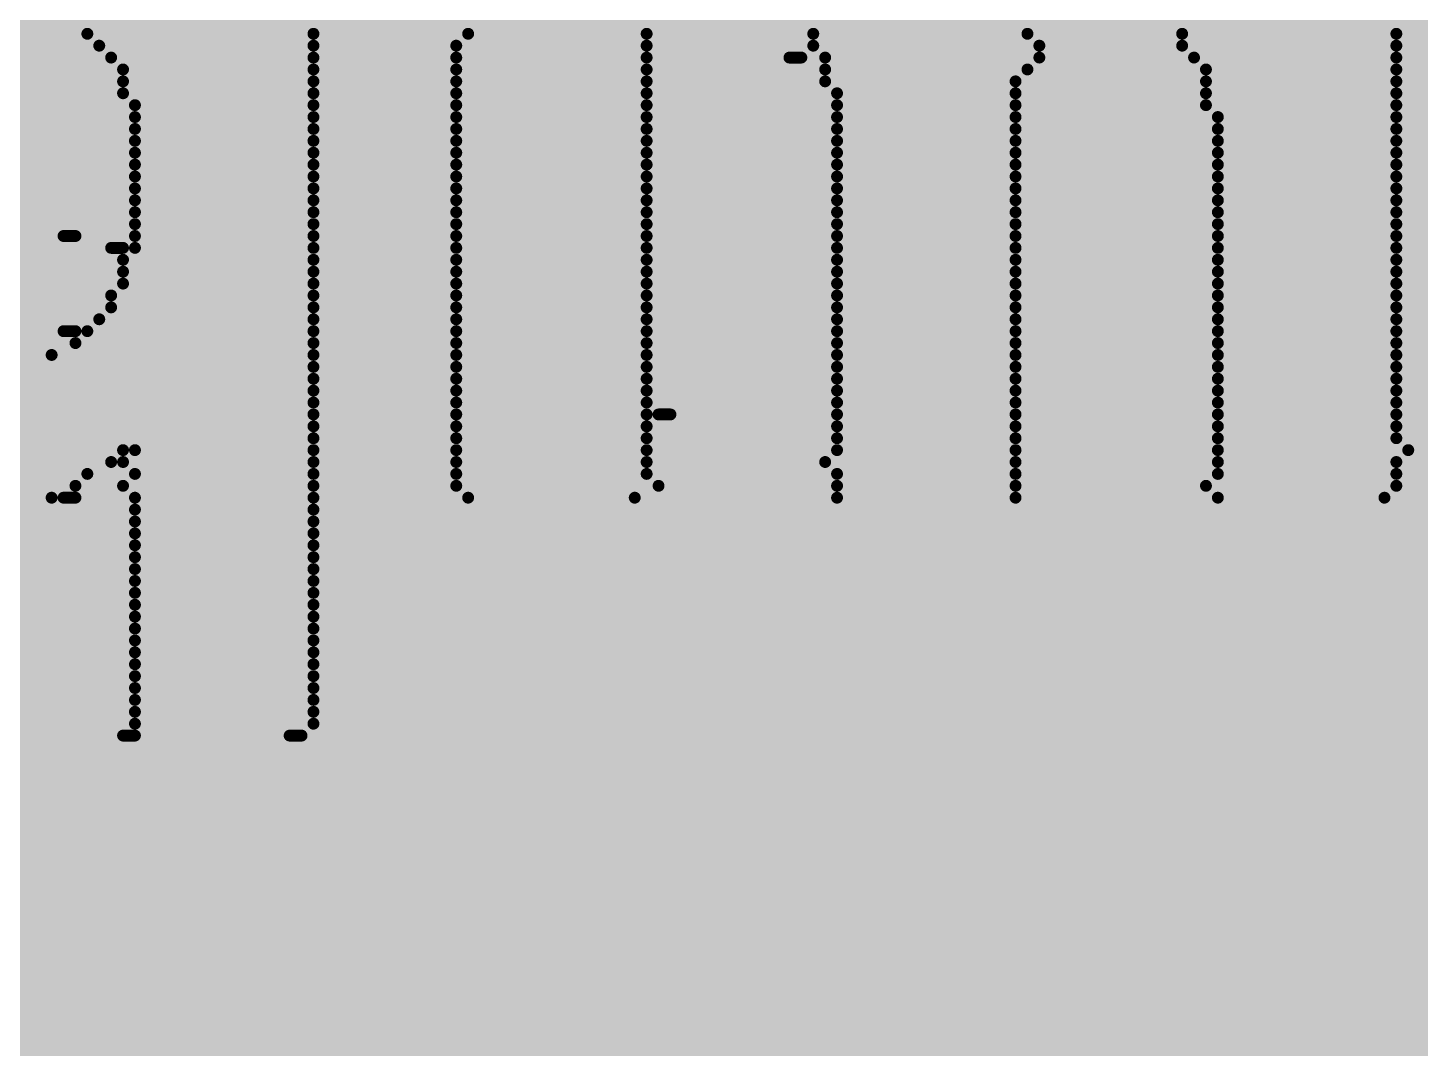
# Model space of a CAD drawing. Header units: inches. Extents: x -5 to 433, y -20 to 71.
# Drawn here: x 12.381 to 15.353, y 48.818 to 50.997 of the extents above; entities that cross this region are included whole.
import ezdxf

# ---------------------------------------------------------------- set-up
doc = ezdxf.new("R2010")
doc.units = ezdxf.units.IN
doc.layers.add('Bottom Overlay', color=54, linetype='Continuous')
doc.layers.add('Top Layer', color=1, linetype='Continuous')

msp = doc.modelspace()

# ---------------------------------------------------------------- hatches: boundary and pattern name
at = {"layer": 'Top Layer'}
msp.add_hatch(color=1, dxfattribs=at).paths.add_polyline_path([(10.3378, 7.1882), (15.6972, 7.1882), (15.6972, 56.9468), (10.3378, 56.9468)])

# ---------------------------------------------------------------- linework, layer by layer
at = {"layer": 'Bottom Overlay', "const_width": 0.0254}
for points in [[(12.5082, 50.9842), (12.9908, 50.9842)], [(13.321, 50.9842), (13.702, 50.9842)], [(14.0576, 50.9842), (14.5148, 50.9842)], [(14.845, 50.9842), (15.3022, 50.9842)], [(12.5336, 50.9588), (12.9908, 50.9588)], [(13.2956, 50.9588), (13.702, 50.9588)], [(14.0576, 50.9588), (14.5402, 50.9588)], [(14.845, 50.9588), (15.3022, 50.9588)], [(12.559, 50.9334), (12.9908, 50.9334)], [(13.2956, 50.9334), (13.702, 50.9334)], [(14.0068, 50.9334), (14.0322, 50.9334)], [(14.083, 50.9334), (14.5402, 50.9334)], [(14.8704, 50.9334), (15.3022, 50.9334)], [(12.5844, 50.908), (12.9908, 50.908)], [(13.2956, 50.908), (13.702, 50.908)], [(14.083, 50.908), (14.5148, 50.908)], [(14.8958, 50.908), (15.3022, 50.908)], [(12.5844, 50.8826), (12.9908, 50.8826)], [(13.2956, 50.8826), (13.702, 50.8826)], [(14.083, 50.8826), (14.4894, 50.8826)], [(14.8958, 50.8826), (15.3022, 50.8826)], [(12.5844, 50.8572), (12.9908, 50.8572)], [(13.2956, 50.8572), (13.702, 50.8572)], [(14.1084, 50.8572), (14.4894, 50.8572)], [(14.8958, 50.8572), (15.3022, 50.8572)], [(12.6098, 50.8318), (12.9908, 50.8318)], [(12.6098, 50.8064), (12.9908, 50.8064)], [(13.2956, 50.8318), (13.702, 50.8318)], [(13.2956, 50.8064), (13.702, 50.8064)], [(14.1084, 50.8318), (14.4894, 50.8318)], [(14.1084, 50.8064), (14.4894, 50.8064)], [(14.8958, 50.8318), (15.3022, 50.8318)], [(14.9212, 50.8064), (15.3022, 50.8064)], [(12.6098, 50.781), (12.9908, 50.781)], [(13.2956, 50.781), (13.702, 50.781)], [(14.1084, 50.781), (14.4894, 50.781)], [(14.9212, 50.781), (15.3022, 50.781)], [(12.6098, 50.7556), (12.9908, 50.7556)], [(13.2956, 50.7556), (13.702, 50.7556)], [(14.1084, 50.7556), (14.4894, 50.7556)], [(14.9212, 50.7556), (15.3022, 50.7556)], [(12.6098, 50.7302), (12.9908, 50.7302)], [(13.2956, 50.7302), (13.702, 50.7302)], [(14.1084, 50.7302), (14.4894, 50.7302)], [(14.9212, 50.7302), (15.3022, 50.7302)], [(12.6098, 50.7048), (12.9908, 50.7048)], [(13.2956, 50.7048), (13.702, 50.7048)], [(14.1084, 50.7048), (14.4894, 50.7048)], [(14.9212, 50.7048), (15.3022, 50.7048)], [(12.6098, 50.6794), (12.9908, 50.6794)], [(13.2956, 50.6794), (13.702, 50.6794)], [(14.1084, 50.6794), (14.4894, 50.6794)], [(14.9212, 50.6794), (15.3022, 50.6794)], [(12.6098, 50.654), (12.9908, 50.654)], [(12.6098, 50.6286), (12.9908, 50.6286)], [(13.2956, 50.654), (13.702, 50.654)], [(13.2956, 50.6286), (13.702, 50.6286)], [(14.1084, 50.654), (14.4894, 50.654)], [(14.1084, 50.6286), (14.4894, 50.6286)], [(14.9212, 50.654), (15.3022, 50.654)], [(14.9212, 50.6286), (15.3022, 50.6286)], [(12.6098, 50.6032), (12.9908, 50.6032)], [(13.2956, 50.6032), (13.702, 50.6032)], [(14.1084, 50.6032), (14.4894, 50.6032)], [(14.9212, 50.6032), (15.3022, 50.6032)], [(12.6098, 50.5778), (12.9908, 50.5778)], [(13.2956, 50.5778), (13.702, 50.5778)], [(14.1084, 50.5778), (14.4894, 50.5778)], [(14.9212, 50.5778), (15.3022, 50.5778)], [(12.4574, 50.5524), (12.4828, 50.5524)], [(12.6098, 50.5524), (12.9908, 50.5524)], [(13.2956, 50.5524), (13.702, 50.5524)], [(14.1084, 50.5524), (14.4894, 50.5524)], [(14.9212, 50.5524), (15.3022, 50.5524)], [(12.559, 50.527), (12.5844, 50.527)], [(12.6098, 50.527), (12.9908, 50.527)], [(13.2956, 50.527), (13.702, 50.527)], [(14.1084, 50.527), (14.4894, 50.527)], [(14.9212, 50.527), (15.3022, 50.527)], [(12.5844, 50.5016), (12.9908, 50.5016)], [(13.2956, 50.5016), (13.702, 50.5016)], [(14.1084, 50.5016), (14.4894, 50.5016)], [(14.9212, 50.5016), (15.3022, 50.5016)], [(12.5844, 50.4762), (12.9908, 50.4762)], [(12.5844, 50.4508), (12.9908, 50.4508)], [(13.2956, 50.4762), (13.702, 50.4762)], [(13.2956, 50.4508), (13.702, 50.4508)], [(14.1084, 50.4762), (14.4894, 50.4762)], [(14.1084, 50.4508), (14.4894, 50.4508)], [(14.9212, 50.4762), (15.3022, 50.4762)], [(14.9212, 50.4508), (15.3022, 50.4508)], [(12.559, 50.4254), (12.9908, 50.4254)], [(13.2956, 50.4254), (13.702, 50.4254)], [(14.1084, 50.4254), (14.4894, 50.4254)], [(14.9212, 50.4254), (15.3022, 50.4254)], [(12.559, 50.4), (12.9908, 50.4)], [(13.2956, 50.4), (13.702, 50.4)], [(14.1084, 50.4), (14.4894, 50.4)], [(14.9212, 50.4), (15.3022, 50.4)], [(12.5336, 50.3746), (12.9908, 50.3746)], [(13.2956, 50.3746), (13.702, 50.3746)], [(14.1084, 50.3746), (14.4894, 50.3746)], [(14.9212, 50.3746), (15.3022, 50.3746)], [(12.4574, 50.3492), (12.4828, 50.3492)], [(12.5082, 50.3492), (12.9908, 50.3492)], [(13.2956, 50.3492), (13.702, 50.3492)], [(14.1084, 50.3492), (14.4894, 50.3492)], [(14.9212, 50.3492), (15.3022, 50.3492)], [(12.4828, 50.3238), (12.9908, 50.3238)], [(13.2956, 50.3238), (13.702, 50.3238)], [(14.1084, 50.3238), (14.4894, 50.3238)], [(14.9212, 50.3238), (15.3022, 50.3238)], [(11.7462, 50.273), (12.9908, 50.273)], [(12.432, 50.2984), (12.9908, 50.2984)], [(13.2956, 50.2984), (13.702, 50.2984)], [(13.2956, 50.273), (13.702, 50.273)], [(14.1084, 50.2984), (14.4894, 50.2984)], [(14.1084, 50.273), (14.4894, 50.273)], [(14.9212, 50.2984), (15.3022, 50.2984)], [(14.9212, 50.273), (15.3022, 50.273)], [(11.7716, 50.2476), (12.9908, 50.2476)], [(13.2956, 50.2476), (13.702, 50.2476)], [(14.1084, 50.2476), (14.4894, 50.2476)], [(14.9212, 50.2476), (15.3022, 50.2476)], [(11.7716, 50.2222), (12.9908, 50.2222)], [(13.2956, 50.2222), (13.702, 50.2222)], [(14.1084, 50.2222), (14.4894, 50.2222)], [(14.9212, 50.2222), (15.3022, 50.2222)], [(11.797, 50.1968), (12.9908, 50.1968)], [(13.2956, 50.1968), (13.702, 50.1968)], [(14.1084, 50.1968), (14.4894, 50.1968)], [(14.9212, 50.1968), (15.3022, 50.1968)], [(11.797, 50.1714), (12.9908, 50.1714)], [(13.2956, 50.1714), (13.702, 50.1714)], [(13.7274, 50.1714), (13.7528, 50.1714)], [(14.1084, 50.1714), (14.4894, 50.1714)], [(14.9212, 50.1714), (15.3022, 50.1714)], [(11.8224, 50.146), (12.9908, 50.146)], [(13.2956, 50.146), (13.702, 50.146)], [(14.1084, 50.146), (14.4894, 50.146)], [(14.9212, 50.146), (15.3022, 50.146)], [(11.8478, 50.0952), (12.5844, 50.0952)], [(11.8732, 50.1206), (12.9908, 50.1206)], [(12.6098, 50.0952), (12.9908, 50.0952)], [(13.2956, 50.1206), (13.702, 50.1206)], [(13.2956, 50.0952), (13.702, 50.0952)], [(14.1084, 50.1206), (14.4894, 50.1206)], [(14.1084, 50.0952), (14.4894, 50.0952)], [(14.9212, 50.1206), (15.3022, 50.1206)], [(14.9212, 50.0952), (15.3276, 50.0952)], [(11.924, 50.0698), (12.559, 50.0698)], [(12.5844, 50.0698), (12.9908, 50.0698)], [(13.2956, 50.0698), (13.702, 50.0698)], [(14.083, 50.0698), (14.4894, 50.0698)], [(14.9212, 50.0698), (15.3022, 50.0698)], [(11.8986, 50.0444), (12.5082, 50.0444)], [(12.6098, 50.0444), (12.9908, 50.0444)], [(13.2956, 50.0444), (13.702, 50.0444)], [(14.1084, 50.0444), (14.4894, 50.0444)], [(14.9212, 50.0444), (15.3022, 50.0444)], [(12.0002, 50.019), (12.4828, 50.019)], [(12.5844, 50.019), (12.9908, 50.019)], [(13.2956, 50.019), (13.7274, 50.019)], [(14.1084, 50.019), (14.4894, 50.019)], [(14.8958, 50.019), (15.3022, 50.019)], [(12.0256, 49.9936), (12.432, 49.9936)], [(12.4574, 49.9936), (12.4828, 49.9936)], [(12.6098, 49.9936), (12.9908, 49.9936)], [(13.321, 49.9936), (13.6766, 49.9936)], [(14.1084, 49.9936), (14.4894, 49.9936)], [(14.9212, 49.9936), (15.2768, 49.9936)], [(12.6098, 49.9682), (12.9908, 49.9682)], [(12.6098, 49.9428), (12.9908, 49.9428)], [(12.6098, 49.9174), (12.9908, 49.9174)], [(12.6098, 49.892), (12.9908, 49.892)], [(12.6098, 49.8666), (12.9908, 49.8666)], [(12.6098, 49.8412), (12.9908, 49.8412)], [(12.6098, 49.8158), (12.9908, 49.8158)], [(12.6098, 49.7904), (12.9908, 49.7904)], [(12.6098, 49.765), (12.9908, 49.765)], [(12.6098, 49.7396), (12.9908, 49.7396)], [(12.6098, 49.7142), (12.9908, 49.7142)], [(12.6098, 49.6888), (12.9908, 49.6888)], [(12.6098, 49.6634), (12.9908, 49.6634)], [(12.6098, 49.638), (12.9908, 49.638)], [(12.6098, 49.6126), (12.9908, 49.6126)], [(12.6098, 49.5872), (12.9908, 49.5872)], [(12.6098, 49.5618), (12.9908, 49.5618)], [(12.6098, 49.5364), (12.9908, 49.5364)], [(12.6098, 49.511), (12.9908, 49.511)], [(12.5844, 49.4856), (12.6098, 49.4856)], [(12.94, 49.4856), (12.9654, 49.4856)]]:
    msp.add_lwpolyline(points, dxfattribs=at)
at = {"layer": 'Bottom Overlay', "const_width": 0.0127}
for points in [[(12.5019, 50.9842, 1), (12.5146, 50.9842, 1)], [(12.9845, 50.9842, 1), (12.9972, 50.9842, 1)], [(13.3147, 50.9842, 1), (13.3274, 50.9842, 1)], [(13.6957, 50.9842, 1), (13.7084, 50.9842, 1)], [(14.0513, 50.9842, 1), (14.064, 50.9842, 1)], [(14.5085, 50.9842, 1), (14.5212, 50.9842, 1)], [(14.8387, 50.9842, 1), (14.8514, 50.9842, 1)], [(15.2959, 50.9842, 1), (15.3086, 50.9842, 1)], [(12.5273, 50.9588, 1), (12.54, 50.9588, 1)], [(12.9845, 50.9588, 1), (12.9972, 50.9588, 1)], [(13.2893, 50.9588, 1), (13.302, 50.9588, 1)], [(13.6957, 50.9588, 1), (13.7084, 50.9588, 1)], [(14.0513, 50.9588, 1), (14.064, 50.9588, 1)], [(14.5339, 50.9588, 1), (14.5466, 50.9588, 1)], [(14.8387, 50.9588, 1), (14.8514, 50.9588, 1)], [(15.2959, 50.9588, 1), (15.3086, 50.9588, 1)], [(12.5527, 50.9334, 1), (12.5654, 50.9334, 1)], [(12.9845, 50.9334, 1), (12.9972, 50.9334, 1)], [(13.2893, 50.9334, 1), (13.302, 50.9334, 1)], [(13.6957, 50.9334, 1), (13.7084, 50.9334, 1)], [(14.0005, 50.9334, 1), (14.0132, 50.9334, 1)], [(14.0259, 50.9334, 1), (14.0386, 50.9334, 1)], [(14.0767, 50.9334, 1), (14.0894, 50.9334, 1)], [(14.5339, 50.9334, 1), (14.5466, 50.9334, 1)], [(14.8641, 50.9334, 1), (14.8768, 50.9334, 1)], [(15.2959, 50.9334, 1), (15.3086, 50.9334, 1)], [(12.5781, 50.908, 1), (12.5908, 50.908, 1)], [(12.9845, 50.908, 1), (12.9972, 50.908, 1)], [(13.2893, 50.908, 1), (13.302, 50.908, 1)], [(13.6957, 50.908, 1), (13.7084, 50.908, 1)], [(14.0767, 50.908, 1), (14.0894, 50.908, 1)], [(14.5085, 50.908, 1), (14.5212, 50.908, 1)], [(14.8895, 50.908, 1), (14.9022, 50.908, 1)], [(15.2959, 50.908, 1), (15.3086, 50.908, 1)], [(12.5781, 50.8826, 1), (12.5908, 50.8826, 1)], [(12.9845, 50.8826, 1), (12.9972, 50.8826, 1)], [(13.2893, 50.8826, 1), (13.302, 50.8826, 1)], [(13.6957, 50.8826, 1), (13.7084, 50.8826, 1)], [(14.0767, 50.8826, 1), (14.0894, 50.8826, 1)], [(14.4831, 50.8826, 1), (14.4958, 50.8826, 1)], [(14.8895, 50.8826, 1), (14.9022, 50.8826, 1)], [(15.2959, 50.8826, 1), (15.3086, 50.8826, 1)], [(12.5781, 50.8572, 1), (12.5908, 50.8572, 1)], [(12.9845, 50.8572, 1), (12.9972, 50.8572, 1)], [(13.2893, 50.8572, 1), (13.302, 50.8572, 1)], [(13.6957, 50.8572, 1), (13.7084, 50.8572, 1)], [(14.1021, 50.8572, 1), (14.1148, 50.8572, 1)], [(14.4831, 50.8572, 1), (14.4958, 50.8572, 1)], [(14.8895, 50.8572, 1), (14.9022, 50.8572, 1)], [(15.2959, 50.8572, 1), (15.3086, 50.8572, 1)], [(12.6035, 50.8318, 1), (12.6162, 50.8318, 1)], [(12.6035, 50.8064, 1), (12.6162, 50.8064, 1)], [(12.9845, 50.8318, 1), (12.9972, 50.8318, 1)], [(12.9845, 50.8064, 1), (12.9972, 50.8064, 1)], [(13.2893, 50.8318, 1), (13.302, 50.8318, 1)], [(13.2893, 50.8064, 1), (13.302, 50.8064, 1)], [(13.6957, 50.8318, 1), (13.7084, 50.8318, 1)], [(13.6957, 50.8064, 1), (13.7084, 50.8064, 1)], [(14.1021, 50.8318, 1), (14.1148, 50.8318, 1)], [(14.1021, 50.8064, 1), (14.1148, 50.8064, 1)], [(14.4831, 50.8318, 1), (14.4958, 50.8318, 1)], [(14.4831, 50.8064, 1), (14.4958, 50.8064, 1)], [(14.8895, 50.8318, 1), (14.9022, 50.8318, 1)], [(14.9149, 50.8064, 1), (14.9276, 50.8064, 1)], [(15.2959, 50.8318, 1), (15.3086, 50.8318, 1)], [(15.2959, 50.8064, 1), (15.3086, 50.8064, 1)], [(12.6035, 50.781, 1), (12.6162, 50.781, 1)], [(12.9845, 50.781, 1), (12.9972, 50.781, 1)], [(13.2893, 50.781, 1), (13.302, 50.781, 1)], [(13.6957, 50.781, 1), (13.7084, 50.781, 1)], [(14.1021, 50.781, 1), (14.1148, 50.781, 1)], [(14.4831, 50.781, 1), (14.4958, 50.781, 1)], [(14.9149, 50.781, 1), (14.9276, 50.781, 1)], [(15.2959, 50.781, 1), (15.3086, 50.781, 1)], [(12.6035, 50.7556, 1), (12.6162, 50.7556, 1)], [(12.9845, 50.7556, 1), (12.9972, 50.7556, 1)], [(13.2893, 50.7556, 1), (13.302, 50.7556, 1)], [(13.6957, 50.7556, 1), (13.7084, 50.7556, 1)], [(14.1021, 50.7556, 1), (14.1148, 50.7556, 1)], [(14.4831, 50.7556, 1), (14.4958, 50.7556, 1)], [(14.9149, 50.7556, 1), (14.9276, 50.7556, 1)], [(15.2959, 50.7556, 1), (15.3086, 50.7556, 1)], [(12.6035, 50.7302, 1), (12.6162, 50.7302, 1)], [(12.9845, 50.7302, 1), (12.9972, 50.7302, 1)], [(13.2893, 50.7302, 1), (13.302, 50.7302, 1)], [(13.6957, 50.7302, 1), (13.7084, 50.7302, 1)], [(14.1021, 50.7302, 1), (14.1148, 50.7302, 1)], [(14.4831, 50.7302, 1), (14.4958, 50.7302, 1)], [(14.9149, 50.7302, 1), (14.9276, 50.7302, 1)], [(15.2959, 50.7302, 1), (15.3086, 50.7302, 1)], [(12.6035, 50.7048, 1), (12.6162, 50.7048, 1)], [(12.9845, 50.7048, 1), (12.9972, 50.7048, 1)], [(13.2893, 50.7048, 1), (13.302, 50.7048, 1)], [(13.6957, 50.7048, 1), (13.7084, 50.7048, 1)], [(14.1021, 50.7048, 1), (14.1148, 50.7048, 1)], [(14.4831, 50.7048, 1), (14.4958, 50.7048, 1)], [(14.9149, 50.7048, 1), (14.9276, 50.7048, 1)], [(15.2959, 50.7048, 1), (15.3086, 50.7048, 1)], [(12.6035, 50.6794, 1), (12.6162, 50.6794, 1)], [(12.9845, 50.6794, 1), (12.9972, 50.6794, 1)], [(13.2893, 50.6794, 1), (13.302, 50.6794, 1)], [(13.6957, 50.6794, 1), (13.7084, 50.6794, 1)], [(14.1021, 50.6794, 1), (14.1148, 50.6794, 1)], [(14.4831, 50.6794, 1), (14.4958, 50.6794, 1)], [(14.9149, 50.6794, 1), (14.9276, 50.6794, 1)], [(15.2959, 50.6794, 1), (15.3086, 50.6794, 1)], [(12.6035, 50.654, 1), (12.6162, 50.654, 1)], [(12.6035, 50.6286, 1), (12.6162, 50.6286, 1)], [(12.9845, 50.654, 1), (12.9972, 50.654, 1)], [(12.9845, 50.6286, 1), (12.9972, 50.6286, 1)], [(13.2893, 50.654, 1), (13.302, 50.654, 1)], [(13.2893, 50.6286, 1), (13.302, 50.6286, 1)], [(13.6957, 50.654, 1), (13.7084, 50.654, 1)], [(13.6957, 50.6286, 1), (13.7084, 50.6286, 1)], [(14.1021, 50.654, 1), (14.1148, 50.654, 1)], [(14.1021, 50.6286, 1), (14.1148, 50.6286, 1)], [(14.4831, 50.654, 1), (14.4958, 50.654, 1)], [(14.4831, 50.6286, 1), (14.4958, 50.6286, 1)], [(14.9149, 50.654, 1), (14.9276, 50.654, 1)], [(14.9149, 50.6286, 1), (14.9276, 50.6286, 1)], [(15.2959, 50.654, 1), (15.3086, 50.654, 1)], [(15.2959, 50.6286, 1), (15.3086, 50.6286, 1)], [(12.6035, 50.6032, 1), (12.6162, 50.6032, 1)], [(12.9845, 50.6032, 1), (12.9972, 50.6032, 1)], [(13.2893, 50.6032, 1), (13.302, 50.6032, 1)], [(13.6957, 50.6032, 1), (13.7084, 50.6032, 1)], [(14.1021, 50.6032, 1), (14.1148, 50.6032, 1)], [(14.4831, 50.6032, 1), (14.4958, 50.6032, 1)], [(14.9149, 50.6032, 1), (14.9276, 50.6032, 1)], [(15.2959, 50.6032, 1), (15.3086, 50.6032, 1)], [(12.6035, 50.5778, 1), (12.6162, 50.5778, 1)], [(12.9845, 50.5778, 1), (12.9972, 50.5778, 1)], [(13.2893, 50.5778, 1), (13.302, 50.5778, 1)], [(13.6957, 50.5778, 1), (13.7084, 50.5778, 1)], [(14.1021, 50.5778, 1), (14.1148, 50.5778, 1)], [(14.4831, 50.5778, 1), (14.4958, 50.5778, 1)], [(14.9149, 50.5778, 1), (14.9276, 50.5778, 1)], [(15.2959, 50.5778, 1), (15.3086, 50.5778, 1)], [(12.4511, 50.5524, 1), (12.4638, 50.5524, 1)], [(12.4765, 50.5524, 1), (12.4892, 50.5524, 1)], [(12.6035, 50.5524, 1), (12.6162, 50.5524, 1)], [(12.9845, 50.5524, 1), (12.9972, 50.5524, 1)], [(13.2893, 50.5524, 1), (13.302, 50.5524, 1)], [(13.6957, 50.5524, 1), (13.7084, 50.5524, 1)], [(14.1021, 50.5524, 1), (14.1148, 50.5524, 1)], [(14.4831, 50.5524, 1), (14.4958, 50.5524, 1)], [(14.9149, 50.5524, 1), (14.9276, 50.5524, 1)], [(15.2959, 50.5524, 1), (15.3086, 50.5524, 1)], [(12.5527, 50.527, 1), (12.5654, 50.527, 1)], [(12.5781, 50.527, 1), (12.5908, 50.527, 1)], [(12.6035, 50.527, 1), (12.6162, 50.527, 1)], [(12.9845, 50.527, 1), (12.9972, 50.527, 1)], [(13.2893, 50.527, 1), (13.302, 50.527, 1)], [(13.6957, 50.527, 1), (13.7084, 50.527, 1)], [(14.1021, 50.527, 1), (14.1148, 50.527, 1)], [(14.4831, 50.527, 1), (14.4958, 50.527, 1)], [(14.9149, 50.527, 1), (14.9276, 50.527, 1)], [(15.2959, 50.527, 1), (15.3086, 50.527, 1)], [(12.5781, 50.5016, 1), (12.5908, 50.5016, 1)], [(12.9845, 50.5016, 1), (12.9972, 50.5016, 1)], [(13.2893, 50.5016, 1), (13.302, 50.5016, 1)], [(13.6957, 50.5016, 1), (13.7084, 50.5016, 1)], [(14.1021, 50.5016, 1), (14.1148, 50.5016, 1)], [(14.4831, 50.5016, 1), (14.4958, 50.5016, 1)], [(14.9149, 50.5016, 1), (14.9276, 50.5016, 1)], [(15.2959, 50.5016, 1), (15.3086, 50.5016, 1)], [(12.5781, 50.4762, 1), (12.5908, 50.4762, 1)], [(12.5781, 50.4508, 1), (12.5908, 50.4508, 1)], [(12.9845, 50.4762, 1), (12.9972, 50.4762, 1)], [(12.9845, 50.4508, 1), (12.9972, 50.4508, 1)], [(13.2893, 50.4762, 1), (13.302, 50.4762, 1)], [(13.2893, 50.4508, 1), (13.302, 50.4508, 1)], [(13.6957, 50.4762, 1), (13.7084, 50.4762, 1)], [(13.6957, 50.4508, 1), (13.7084, 50.4508, 1)], [(14.1021, 50.4762, 1), (14.1148, 50.4762, 1)], [(14.1021, 50.4508, 1), (14.1148, 50.4508, 1)], [(14.4831, 50.4762, 1), (14.4958, 50.4762, 1)], [(14.4831, 50.4508, 1), (14.4958, 50.4508, 1)], [(14.9149, 50.4762, 1), (14.9276, 50.4762, 1)], [(14.9149, 50.4508, 1), (14.9276, 50.4508, 1)], [(15.2959, 50.4762, 1), (15.3086, 50.4762, 1)], [(15.2959, 50.4508, 1), (15.3086, 50.4508, 1)], [(12.5527, 50.4254, 1), (12.5654, 50.4254, 1)], [(12.9845, 50.4254, 1), (12.9972, 50.4254, 1)], [(13.2893, 50.4254, 1), (13.302, 50.4254, 1)], [(13.6957, 50.4254, 1), (13.7084, 50.4254, 1)], [(14.1021, 50.4254, 1), (14.1148, 50.4254, 1)], [(14.4831, 50.4254, 1), (14.4958, 50.4254, 1)], [(14.9149, 50.4254, 1), (14.9276, 50.4254, 1)], [(15.2959, 50.4254, 1), (15.3086, 50.4254, 1)], [(12.5527, 50.4, 1), (12.5654, 50.4, 1)], [(12.9845, 50.4, 1), (12.9972, 50.4, 1)], [(13.2893, 50.4, 1), (13.302, 50.4, 1)], [(13.6957, 50.4, 1), (13.7084, 50.4, 1)], [(14.1021, 50.4, 1), (14.1148, 50.4, 1)], [(14.4831, 50.4, 1), (14.4958, 50.4, 1)], [(14.9149, 50.4, 1), (14.9276, 50.4, 1)], [(15.2959, 50.4, 1), (15.3086, 50.4, 1)], [(12.5273, 50.3746, 1), (12.54, 50.3746, 1)], [(12.9845, 50.3746, 1), (12.9972, 50.3746, 1)], [(13.2893, 50.3746, 1), (13.302, 50.3746, 1)], [(13.6957, 50.3746, 1), (13.7084, 50.3746, 1)], [(14.1021, 50.3746, 1), (14.1148, 50.3746, 1)], [(14.4831, 50.3746, 1), (14.4958, 50.3746, 1)], [(14.9149, 50.3746, 1), (14.9276, 50.3746, 1)], [(15.2959, 50.3746, 1), (15.3086, 50.3746, 1)], [(12.4511, 50.3492, 1), (12.4638, 50.3492, 1)], [(12.4765, 50.3492, 1), (12.4892, 50.3492, 1)], [(12.5019, 50.3492, 1), (12.5146, 50.3492, 1)], [(12.9845, 50.3492, 1), (12.9972, 50.3492, 1)], [(13.2893, 50.3492, 1), (13.302, 50.3492, 1)], [(13.6957, 50.3492, 1), (13.7084, 50.3492, 1)], [(14.1021, 50.3492, 1), (14.1148, 50.3492, 1)], [(14.4831, 50.3492, 1), (14.4958, 50.3492, 1)], [(14.9149, 50.3492, 1), (14.9276, 50.3492, 1)], [(15.2959, 50.3492, 1), (15.3086, 50.3492, 1)], [(12.4765, 50.3238, 1), (12.4892, 50.3238, 1)], [(12.9845, 50.3238, 1), (12.9972, 50.3238, 1)], [(13.2893, 50.3238, 1), (13.302, 50.3238, 1)], [(13.6957, 50.3238, 1), (13.7084, 50.3238, 1)], [(14.1021, 50.3238, 1), (14.1148, 50.3238, 1)], [(14.4831, 50.3238, 1), (14.4958, 50.3238, 1)], [(14.9149, 50.3238, 1), (14.9276, 50.3238, 1)], [(15.2959, 50.3238, 1), (15.3086, 50.3238, 1)], [(12.4257, 50.2984, 1), (12.4384, 50.2984, 1)], [(12.9845, 50.2984, 1), (12.9972, 50.2984, 1)], [(12.9845, 50.273, 1), (12.9972, 50.273, 1)], [(13.2893, 50.2984, 1), (13.302, 50.2984, 1)], [(13.2893, 50.273, 1), (13.302, 50.273, 1)], [(13.6957, 50.2984, 1), (13.7084, 50.2984, 1)], [(13.6957, 50.273, 1), (13.7084, 50.273, 1)], [(14.1021, 50.2984, 1), (14.1148, 50.2984, 1)], [(14.1021, 50.273, 1), (14.1148, 50.273, 1)], [(14.4831, 50.2984, 1), (14.4958, 50.2984, 1)], [(14.4831, 50.273, 1), (14.4958, 50.273, 1)], [(14.9149, 50.2984, 1), (14.9276, 50.2984, 1)], [(14.9149, 50.273, 1), (14.9276, 50.273, 1)], [(15.2959, 50.2984, 1), (15.3086, 50.2984, 1)], [(15.2959, 50.273, 1), (15.3086, 50.273, 1)], [(12.9845, 50.2476, 1), (12.9972, 50.2476, 1)], [(13.2893, 50.2476, 1), (13.302, 50.2476, 1)], [(13.6957, 50.2476, 1), (13.7084, 50.2476, 1)], [(14.1021, 50.2476, 1), (14.1148, 50.2476, 1)], [(14.4831, 50.2476, 1), (14.4958, 50.2476, 1)], [(14.9149, 50.2476, 1), (14.9276, 50.2476, 1)], [(15.2959, 50.2476, 1), (15.3086, 50.2476, 1)], [(12.9845, 50.2222, 1), (12.9972, 50.2222, 1)], [(13.2893, 50.2222, 1), (13.302, 50.2222, 1)], [(13.6957, 50.2222, 1), (13.7084, 50.2222, 1)], [(14.1021, 50.2222, 1), (14.1148, 50.2222, 1)], [(14.4831, 50.2222, 1), (14.4958, 50.2222, 1)], [(14.9149, 50.2222, 1), (14.9276, 50.2222, 1)], [(15.2959, 50.2222, 1), (15.3086, 50.2222, 1)], [(12.9845, 50.1968, 1), (12.9972, 50.1968, 1)], [(13.2893, 50.1968, 1), (13.302, 50.1968, 1)], [(13.6957, 50.1968, 1), (13.7084, 50.1968, 1)], [(14.1021, 50.1968, 1), (14.1148, 50.1968, 1)], [(14.4831, 50.1968, 1), (14.4958, 50.1968, 1)], [(14.9149, 50.1968, 1), (14.9276, 50.1968, 1)], [(15.2959, 50.1968, 1), (15.3086, 50.1968, 1)], [(12.9845, 50.1714, 1), (12.9972, 50.1714, 1)], [(13.2893, 50.1714, 1), (13.302, 50.1714, 1)], [(13.6957, 50.1714, 1), (13.7084, 50.1714, 1)], [(13.7211, 50.1714, 1), (13.7338, 50.1714, 1)], [(13.7465, 50.1714, 1), (13.7592, 50.1714, 1)], [(14.1021, 50.1714, 1), (14.1148, 50.1714, 1)], [(14.4831, 50.1714, 1), (14.4958, 50.1714, 1)], [(14.9149, 50.1714, 1), (14.9276, 50.1714, 1)], [(15.2959, 50.1714, 1), (15.3086, 50.1714, 1)], [(12.9845, 50.146, 1), (12.9972, 50.146, 1)], [(13.2893, 50.146, 1), (13.302, 50.146, 1)], [(13.6957, 50.146, 1), (13.7084, 50.146, 1)], [(14.1021, 50.146, 1), (14.1148, 50.146, 1)], [(14.4831, 50.146, 1), (14.4958, 50.146, 1)], [(14.9149, 50.146, 1), (14.9276, 50.146, 1)], [(15.2959, 50.146, 1), (15.3086, 50.146, 1)], [(12.5781, 50.0952, 1), (12.5908, 50.0952, 1)], [(12.6035, 50.0952, 1), (12.6162, 50.0952, 1)], [(12.9845, 50.1206, 1), (12.9972, 50.1206, 1)], [(12.9845, 50.0952, 1), (12.9972, 50.0952, 1)], [(13.2893, 50.1206, 1), (13.302, 50.1206, 1)], [(13.2893, 50.0952, 1), (13.302, 50.0952, 1)], [(13.6957, 50.1206, 1), (13.7084, 50.1206, 1)], [(13.6957, 50.0952, 1), (13.7084, 50.0952, 1)], [(14.1021, 50.1206, 1), (14.1148, 50.1206, 1)], [(14.1021, 50.0952, 1), (14.1148, 50.0952, 1)], [(14.4831, 50.1206, 1), (14.4958, 50.1206, 1)], [(14.4831, 50.0952, 1), (14.4958, 50.0952, 1)], [(14.9149, 50.1206, 1), (14.9276, 50.1206, 1)], [(14.9149, 50.0952, 1), (14.9276, 50.0952, 1)], [(15.2959, 50.1206, 1), (15.3086, 50.1206, 1)], [(15.3213, 50.0952, 1), (15.334, 50.0952, 1)], [(12.5527, 50.0698, 1), (12.5654, 50.0698, 1)], [(12.5781, 50.0698, 1), (12.5908, 50.0698, 1)], [(12.9845, 50.0698, 1), (12.9972, 50.0698, 1)], [(13.2893, 50.0698, 1), (13.302, 50.0698, 1)], [(13.6957, 50.0698, 1), (13.7084, 50.0698, 1)], [(14.0767, 50.0698, 1), (14.0894, 50.0698, 1)], [(14.4831, 50.0698, 1), (14.4958, 50.0698, 1)], [(14.9149, 50.0698, 1), (14.9276, 50.0698, 1)], [(15.2959, 50.0698, 1), (15.3086, 50.0698, 1)], [(12.5019, 50.0444, 1), (12.5146, 50.0444, 1)], [(12.6035, 50.0444, 1), (12.6162, 50.0444, 1)], [(12.9845, 50.0444, 1), (12.9972, 50.0444, 1)], [(13.2893, 50.0444, 1), (13.302, 50.0444, 1)], [(13.6957, 50.0444, 1), (13.7084, 50.0444, 1)], [(14.1021, 50.0444, 1), (14.1148, 50.0444, 1)], [(14.4831, 50.0444, 1), (14.4958, 50.0444, 1)], [(14.9149, 50.0444, 1), (14.9276, 50.0444, 1)], [(15.2959, 50.0444, 1), (15.3086, 50.0444, 1)], [(12.4765, 50.019, 1), (12.4892, 50.019, 1)], [(12.5781, 50.019, 1), (12.5908, 50.019, 1)], [(12.9845, 50.019, 1), (12.9972, 50.019, 1)], [(13.2893, 50.019, 1), (13.302, 50.019, 1)], [(13.7211, 50.019, 1), (13.7338, 50.019, 1)], [(14.1021, 50.019, 1), (14.1148, 50.019, 1)], [(14.4831, 50.019, 1), (14.4958, 50.019, 1)], [(14.8895, 50.019, 1), (14.9022, 50.019, 1)], [(15.2959, 50.019, 1), (15.3086, 50.019, 1)], [(12.4257, 49.9936, 1), (12.4384, 49.9936, 1)], [(12.4511, 49.9936, 1), (12.4638, 49.9936, 1)], [(12.4765, 49.9936, 1), (12.4892, 49.9936, 1)], [(12.6035, 49.9936, 1), (12.6162, 49.9936, 1)], [(12.9845, 49.9936, 1), (12.9972, 49.9936, 1)], [(13.3147, 49.9936, 1), (13.3274, 49.9936, 1)], [(13.6703, 49.9936, 1), (13.683, 49.9936, 1)], [(14.1021, 49.9936, 1), (14.1148, 49.9936, 1)], [(14.4831, 49.9936, 1), (14.4958, 49.9936, 1)], [(14.9149, 49.9936, 1), (14.9276, 49.9936, 1)], [(15.2705, 49.9936, 1), (15.2832, 49.9936, 1)], [(12.6035, 49.9682, 1), (12.6162, 49.9682, 1)], [(12.9845, 49.9682, 1), (12.9972, 49.9682, 1)], [(12.6035, 49.9428, 1), (12.6162, 49.9428, 1)], [(12.6035, 49.9174, 1), (12.6162, 49.9174, 1)], [(12.9845, 49.9428, 1), (12.9972, 49.9428, 1)], [(12.9845, 49.9174, 1), (12.9972, 49.9174, 1)], [(12.6035, 49.892, 1), (12.6162, 49.892, 1)], [(12.9845, 49.892, 1), (12.9972, 49.892, 1)], [(12.6035, 49.8666, 1), (12.6162, 49.8666, 1)], [(12.9845, 49.8666, 1), (12.9972, 49.8666, 1)], [(12.6035, 49.8412, 1), (12.6162, 49.8412, 1)], [(12.9845, 49.8412, 1), (12.9972, 49.8412, 1)], [(12.6035, 49.8158, 1), (12.6162, 49.8158, 1)], [(12.9845, 49.8158, 1), (12.9972, 49.8158, 1)], [(12.6035, 49.7904, 1), (12.6162, 49.7904, 1)], [(12.6035, 49.765, 1), (12.6162, 49.765, 1)], [(12.9845, 49.7904, 1), (12.9972, 49.7904, 1)], [(12.9845, 49.765, 1), (12.9972, 49.765, 1)], [(12.6035, 49.7396, 1), (12.6162, 49.7396, 1)], [(12.9845, 49.7396, 1), (12.9972, 49.7396, 1)], [(12.6035, 49.7142, 1), (12.6162, 49.7142, 1)], [(12.9845, 49.7142, 1), (12.9972, 49.7142, 1)], [(12.6035, 49.6888, 1), (12.6162, 49.6888, 1)], [(12.9845, 49.6888, 1), (12.9972, 49.6888, 1)], [(12.6035, 49.6634, 1), (12.6162, 49.6634, 1)], [(12.9845, 49.6634, 1), (12.9972, 49.6634, 1)], [(12.6035, 49.638, 1), (12.6162, 49.638, 1)], [(12.9845, 49.638, 1), (12.9972, 49.638, 1)], [(12.6035, 49.6126, 1), (12.6162, 49.6126, 1)], [(12.6035, 49.5872, 1), (12.6162, 49.5872, 1)], [(12.9845, 49.6126, 1), (12.9972, 49.6126, 1)], [(12.9845, 49.5872, 1), (12.9972, 49.5872, 1)], [(12.6035, 49.5618, 1), (12.6162, 49.5618, 1)], [(12.9845, 49.5618, 1), (12.9972, 49.5618, 1)], [(12.6035, 49.5364, 1), (12.6162, 49.5364, 1)], [(12.9845, 49.5364, 1), (12.9972, 49.5364, 1)], [(12.6035, 49.511, 1), (12.6162, 49.511, 1)], [(12.9845, 49.511, 1), (12.9972, 49.511, 1)], [(12.5781, 49.4856, 1), (12.5908, 49.4856, 1)], [(12.6035, 49.4856, 1), (12.6162, 49.4856, 1)], [(12.9337, 49.4856, 1), (12.9464, 49.4856, 1)], [(12.9591, 49.4856, 1), (12.9718, 49.4856, 1)]]:
    msp.add_lwpolyline(points, format="xyb", close=True, dxfattribs=at)

doc.saveas('drawing.dxf')
